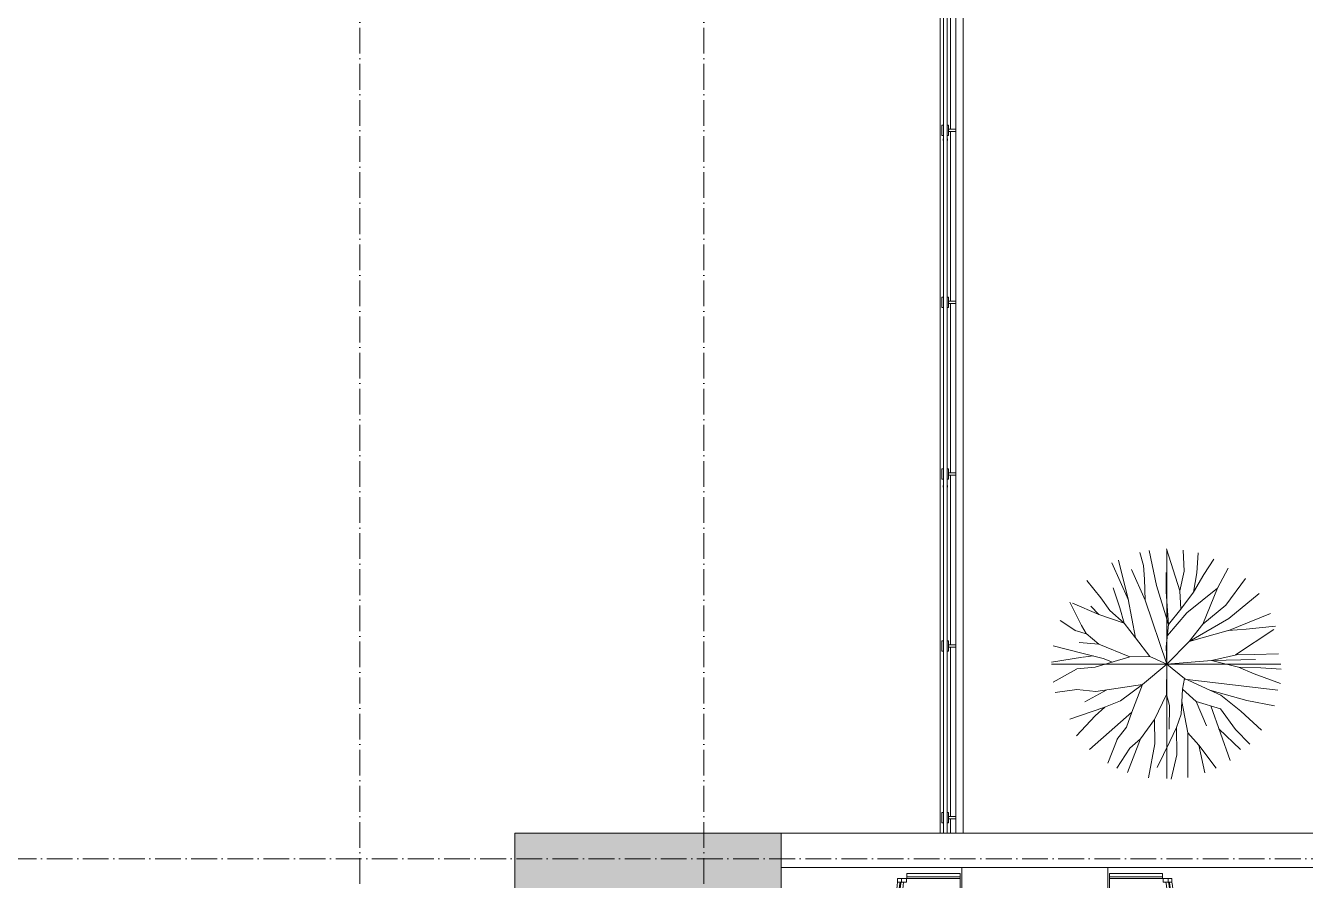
# Model space of a CAD drawing. Header units: millimetres. Extents: x -20215 to 101892, y -17414 to 45470.
# Drawn here: x -2444 to 4999, y 11325 to 16300 of the extents above; entities that cross this region are included whole.
import ezdxf

# ---------------------------------------------------------------- set-up
doc = ezdxf.new("R2010")
doc.units = ezdxf.units.MM
doc.linetypes.add('Grid Line', pattern=[4.2, 3, -0.6, 0, -0.6])
for name, color, linetype, lineweight in [('G-IMPT', 8, 'Continuous', 5), ('L-SITE', 91, 'Continuous', 5), ('NET THAY 1', 41, 'Continuous', 5), ('NET THAY 2', 55, 'Continuous', 5), ('NET-CAT', 3, 'Continuous', 15), ('THIET BI', 44, 'Continuous', 5), ('TRUC', 225, 'Continuous', 5), ('X-COT HAM$0$LC.HA', 8, 'Continuous', 9)]:
    doc.layers.add(name, color=color, linetype=linetype, lineweight=lineweight)

# ---------------------------------------------------------------- blocks, each defined once
blk = doc.blocks.new('ALC1807-ASCENT PLAZA-KET CAU_rvt-1-MẶT BẰNG TẦNG 4')
at = {"layer": 'X-COT HAM$0$LC.HA'}
h = blk.add_hatch(color=256, dxfattribs=at)
h.dxf.hatch_style = 1
h.paths.add_polyline_path([(1951, 11249.9), (1951, 11599.9), (401, 11599.9), (401, 11249.9)])
at = {"ltscale": 1000}
blk.add_lwpolyline([(1951, 11249.9), (1951, 11599.9), (401, 11599.9), (401, 11249.9)], close=True, dxfattribs=at)
blk = doc.blocks.new('Railing - NBS_RailInfillPnl_Post-1648199-MẶT BẰNG TẦNG 4')
at = {"layer": 'NET THAY 2'}
for p, q in [((-13, -5), (-13, 5)), ((13, 5), (13, -5))]:
    blk.add_line(p, q, dxfattribs=at)
blk = doc.blocks.new('Railing - Railing-1506751-MẶT BẰNG TẦNG 4')
at = {"layer": 'NET THAY 1'}
for p, q in [((2875.5, 21689.9), (2885.6, 21689.9)), ((2875.5, 21689.9), (2875.5, 11599.9)), ((2935.5, 21683.3), (2935.5, 20696.7)), ((2935.5, 20683.3), (2935.5, 19696.7)), ((2935.5, 19683.3), (2935.5, 18696.7)), ((2935.5, 18683.3), (2935.5, 17696.7)), ((2935.5, 17683.3), (2935.5, 16696.7)), ((2935.5, 16683.3), (2935.5, 15696.7)), ((2935.5, 15683.3), (2935.5, 14696.7)), ((2935.5, 14683.3), (2935.5, 13696.7)), ((2935.5, 13683.3), (2935.5, 12696.7)), ((2935.5, 12683.3), (2935.5, 11696.7)), ((2935.5, 11683.3), (2935.5, 11599.9))]:
    blk.add_line(p, q, dxfattribs=at)
at = {"extrusion": (0, 0, -1), "zscale": -1}
for p in [(-2905.5, 17653.9), (-2905.5, 15635.9), (-2905.5, 13617.9)]:
    blk.add_blockref('Railing - NBS_RailInfillPnl_Post-1648199-MẶT BẰNG TẦNG 4', p, dxfattribs=at)
blk = doc.blocks.new('Top Rail Type - Top Rail_Internal_-1506752-MẶT BẰNG TẦNG 4')
at = {"layer": 'NET THAY 1'}
for p, q in [((2894.8, 21689.9), (2916.3, 21689.9)), ((2894.8, 11599.9), (2894.8, 21689.9)), ((2916.3, 11599.9), (2916.3, 21689.9))]:
    blk.add_line(p, q, dxfattribs=at)
blk = doc.blocks.new('Top Rail Type - Top Rail_Internal_-V3-MẶT BẰNG TẦNG 4')
at = {"layer": 'NET THAY 1'}
for p, q in [((2916.3, 21689.9), (2894.8, 21689.9)), ((2894.8, 21689.9), (2894.8, 11599.9)), ((2916.3, 21689.9), (2916.3, 11599.9))]:
    blk.add_line(p, q, dxfattribs=at)
blk = doc.blocks.new('Handrail Type - Handrail_Internal_-1506753-MẶT BẰNG TẦNG 4')
at = {"layer": 'NET THAY 1'}
for p, q in [((2965.5, 21689.9), (2965.5, 11599.9)), ((2965.5, 21689.9), (3007.9, 21689.9)), ((3007.9, 11599.9), (3007.9, 21689.9))]:
    blk.add_line(p, q, dxfattribs=at)
blk = doc.blocks.new('Handrail Type - Handrail_Internal_-V4-MẶT BẰNG TẦNG 4')
at = {"layer": 'NET THAY 1'}
for p, q in [((2965.5, 21689.9), (2965.5, 11599.9)), ((3007.9, 21689.9), (3007.9, 11599.9))]:
    blk.add_line(p, q, dxfattribs=at)
blk = doc.blocks.new('ALB-RAILING 32 - ALB-BALUSTER-V5-MẶT BẰNG TẦNG 4')
at = {"layer": 'NET THAY 1'}
for p, q in [((-30, 101.1), (-30, 91.9)), ((-30, 101.1), (30, 101.1)), ((-29, 101.1), (-30, 101.1)), ((30, 101.1), (29, 101.1)), ((30, 91.9), (30, 101.1)), ((-30, 70.4), (-30, 63.2)), ((-30, 63.2), (-26, 63.2)), ((30, 63.2), (-30, 63.2)), ((-7, 63.2), (-7, 21.2)), ((7, 21.2), (7, 63.2)), ((26, 63.2), (30, 63.2)), ((30, 63.2), (30, 70.4))]:
    blk.add_line(p, q, dxfattribs=at)
blk = doc.blocks.new('X-BAN AN 4 GHE - X-BAN AN 4 GHE 2-1366074-MẶT BẰNG TẦNG 4')
at = {"layer": 'THIET BI'}
for p, q in [((187, 372.7), (165.2, 372.7)), ((165.2, 372.7), (165.2, 318.5)), ((165.2, 372.7), (165.2, 10)), ((187, 372.7), (165.2, 372.7)), ((187, 337.9), (187, 372.7)), ((527.9, 372.7), (506.1, 372.7)), ((506.1, 372.7), (506.1, 337.9)), ((527.9, 372.7), (506.1, 372.7)), ((527.9, 318.5), (527.9, 372.7)), ((527.9, 10), (527.9, 372.7)), ((698.6, 372.7), (676.8, 372.7)), ((676.8, 372.7), (676.8, 318.5)), ((676.8, 372.7), (676.8, 10)), ((698.6, 372.7), (676.8, 372.7)), ((698.6, 337.9), (698.6, 372.7)), ((1039.5, 372.7), (1017.7, 372.7)), ((1017.7, 372.7), (1017.7, 337.9)), ((1039.5, 372.7), (1017.7, 372.7)), ((1039.5, 318.5), (1039.5, 372.7)), ((1039.5, 10), (1039.5, 372.7)), ((1195.4, 372.7), (1173.7, 372.7)), ((1173.7, 372.7), (1173.7, 318.5)), ((1173.7, 372.7), (1173.7, 10)), ((1195.4, 372.7), (1173.7, 372.7)), ((1195.4, 337.9), (1195.4, 372.7)), ((1536.3, 372.7), (1514.6, 372.7)), ((1514.6, 372.7), (1514.6, 337.9)), ((1536.3, 372.7), (1514.6, 372.7)), ((1536.3, 318.5), (1536.3, 372.7)), ((1536.3, 10), (1536.3, 372.7)), ((165.2, 318.5), (136.9, 318.5)), ((136.9, 318.5), (136.9, 10)), ((136.9, 318.5), (155.8, 318.5)), ((136.9, 10), (136.9, 318.5)), ((155.8, 318.5), (155.8, 10)), ((165.2, 350.9), (187, 350.9)), ((165.2, 321.9), (187, 321.9)), ((187, 321.9), (187, 337.9)), ((506.1, 350.9), (527.9, 350.9)), ((506.1, 337.9), (506.1, 321.9)), ((506.1, 321.9), (527.9, 321.9)), ((556.2, 318.5), (527.9, 318.5)), ((537.3, 318.5), (537.3, 10)), ((556.2, 318.5), (537.3, 318.5)), ((556.2, 10), (556.2, 318.5)), ((556.2, 10), (556.2, 318.5)), ((648.5, 318.5), (648.5, 10)), ((676.8, 318.5), (648.5, 318.5)), ((648.5, 318.5), (667.4, 318.5)), ((648.5, 10), (648.5, 318.5)), ((667.4, 318.5), (667.4, 10)), ((676.8, 350.9), (698.6, 350.9)), ((676.8, 321.9), (698.6, 321.9)), ((698.6, 321.9), (698.6, 337.9)), ((1017.7, 350.9), (1039.5, 350.9)), ((1017.7, 337.9), (1017.7, 321.9)), ((1017.7, 321.9), (1039.5, 321.9)), ((1067.8, 318.5), (1039.5, 318.5)), ((1048.9, 318.5), (1048.9, 10)), ((1067.8, 318.5), (1048.9, 318.5)), ((1067.8, 10), (1067.8, 318.5)), ((1067.8, 10), (1067.8, 318.5)), ((1145.3, 318.5), (1145.3, 10)), ((1173.7, 318.5), (1145.3, 318.5)), ((1145.3, 318.5), (1164.2, 318.5)), ((1145.3, 10), (1145.3, 318.5)), ((1164.2, 318.5), (1164.2, 10)), ((1173.7, 350.9), (1195.4, 350.9)), ((1173.7, 321.9), (1195.4, 321.9)), ((1195.4, 321.9), (1195.4, 337.9)), ((1514.6, 350.9), (1536.3, 350.9)), ((1514.6, 337.9), (1514.6, 321.9)), ((1514.6, 321.9), (1536.3, 321.9)), ((1564.7, 318.5), (1536.3, 318.5)), ((1545.8, 318.5), (1545.8, 10)), ((1564.7, 318.5), (1545.8, 318.5)), ((1564.7, 10), (1564.7, 318.5)), ((1564.7, 10), (1564.7, 318.5)), ((1600, 0), (0, 0)), ((0, 0), (0, -850)), ((0, -850), (0, 0)), ((0, 0), (1600, 0)), ((136.9, 10), (556.2, 10)), ((155.8, 10), (136.9, 10)), ((165.2, 10), (527.9, 10)), ((537.3, 10), (556.2, 10)), ((648.5, 10), (1067.8, 10)), ((667.4, 10), (648.5, 10)), ((676.8, 10), (1039.5, 10)), ((1048.9, 10), (1067.8, 10)), ((1145.3, 10), (1564.7, 10)), ((1164.2, 10), (1145.3, 10)), ((1173.7, 10), (1536.3, 10)), ((1545.8, 10), (1564.7, 10)), ((0, -850), (1600, -850)), ((1600, -850), (0, -850)), ((556.2, -860), (136.9, -860)), ((136.9, -860), (136.9, -1168.5)), ((155.8, -860), (136.9, -860)), ((136.9, -860), (136.9, -1168.5)), ((155.8, -1168.5), (155.8, -860)), ((165.2, -860), (527.9, -860)), ((165.2, -1222.7), (165.2, -860)), ((527.9, -860), (527.9, -1222.7)), ((537.3, -860), (556.2, -860)), ((537.3, -1168.5), (537.3, -860)), ((556.2, -1168.5), (556.2, -860)), ((556.2, -860), (556.2, -1168.5)), ((1067.8, -860), (648.5, -860)), ((648.5, -860), (648.5, -1168.5)), ((667.4, -860), (648.5, -860)), ((648.5, -860), (648.5, -1168.5)), ((667.4, -1168.5), (667.4, -860)), ((676.8, -860), (1039.5, -860)), ((676.8, -1222.7), (676.8, -860)), ((1039.5, -860), (1039.5, -1222.7)), ((1048.9, -860), (1067.8, -860)), ((1048.9, -1168.5), (1048.9, -860)), ((1067.8, -1168.5), (1067.8, -860)), ((1067.8, -860), (1067.8, -1168.5)), ((1564.7, -860), (1145.3, -860)), ((1145.3, -860), (1145.3, -1168.5)), ((1164.2, -860), (1145.3, -860)), ((1145.3, -860), (1145.3, -1168.5)), ((1164.2, -1168.5), (1164.2, -860)), ((1173.7, -860), (1536.3, -860)), ((1173.7, -1222.7), (1173.7, -860)), ((1536.3, -860), (1536.3, -1222.7)), ((1545.8, -860), (1564.7, -860)), ((1545.8, -1168.5), (1545.8, -860)), ((1564.7, -1168.5), (1564.7, -860)), ((1564.7, -860), (1564.7, -1168.5)), ((136.9, -1168.5), (165.2, -1168.5)), ((136.9, -1168.5), (155.8, -1168.5)), ((165.2, -1168.5), (165.2, -1222.7)), ((165.2, -1171.9), (187, -1171.9)), ((187, -1171.9), (187, -1187.9)), ((187, -1187.9), (187, -1222.7)), ((506.1, -1171.9), (527.9, -1171.9)), ((506.1, -1187.9), (506.1, -1171.9)), ((506.1, -1222.7), (506.1, -1187.9)), ((527.9, -1222.7), (527.9, -1168.5)), ((527.9, -1168.5), (556.2, -1168.5)), ((556.2, -1168.5), (537.3, -1168.5)), ((648.5, -1168.5), (676.8, -1168.5)), ((648.5, -1168.5), (667.4, -1168.5)), ((676.8, -1168.5), (676.8, -1222.7)), ((676.8, -1171.9), (698.6, -1171.9)), ((698.6, -1171.9), (698.6, -1187.9)), ((698.6, -1187.9), (698.6, -1222.7)), ((1017.7, -1171.9), (1039.5, -1171.9)), ((1017.7, -1187.9), (1017.7, -1171.9)), ((1017.7, -1222.7), (1017.7, -1187.9)), ((1039.5, -1222.7), (1039.5, -1168.5)), ((1039.5, -1168.5), (1067.8, -1168.5)), ((1067.8, -1168.5), (1048.9, -1168.5)), ((1145.3, -1168.5), (1173.7, -1168.5)), ((1145.3, -1168.5), (1164.2, -1168.5)), ((1173.7, -1168.5), (1173.7, -1222.7)), ((1173.7, -1171.9), (1195.4, -1171.9)), ((1195.4, -1171.9), (1195.4, -1187.9)), ((1195.4, -1187.9), (1195.4, -1222.7)), ((1514.6, -1171.9), (1536.3, -1171.9)), ((1514.6, -1187.9), (1514.6, -1171.9)), ((1514.6, -1222.7), (1514.6, -1187.9)), ((1536.3, -1222.7), (1536.3, -1168.5)), ((1536.3, -1168.5), (1564.7, -1168.5)), ((1564.7, -1168.5), (1545.8, -1168.5)), ((165.2, -1200.9), (187, -1200.9)), ((165.2, -1222.7), (187, -1222.7)), ((187, -1222.7), (165.2, -1222.7)), ((506.1, -1200.9), (527.9, -1200.9)), ((506.1, -1222.7), (527.9, -1222.7)), ((527.9, -1222.7), (506.1, -1222.7)), ((676.8, -1200.9), (698.6, -1200.9)), ((676.8, -1222.7), (698.6, -1222.7)), ((698.6, -1222.7), (676.8, -1222.7)), ((1017.7, -1200.9), (1039.5, -1200.9)), ((1017.7, -1222.7), (1039.5, -1222.7)), ((1039.5, -1222.7), (1017.7, -1222.7)), ((1173.7, -1200.9), (1195.4, -1200.9)), ((1173.7, -1222.7), (1195.4, -1222.7)), ((1195.4, -1222.7), (1173.7, -1222.7)), ((1514.6, -1200.9), (1536.3, -1200.9)), ((1514.6, -1222.7), (1536.3, -1222.7)), ((1536.3, -1222.7), (1514.6, -1222.7))]:
    blk.add_line(p, q, dxfattribs=at)
for centre, radius, start, end in [((346.5, -628.1), 1013.4, 80.94073, 99.05927), ((346.5, -628.1), 1013.4, 80.94073, 99.05927), ((858.1, -628.1), 1013.4, 80.94073, 99.05927), ((858.1, -628.1), 1013.4, 80.94073, 99.05927), ((1355, -628.1), 1013.4, 80.94073, 99.05927), ((1355, -628.1), 1013.4, 80.94073, 99.05927), ((346.5, -628.1), 998.9, 80.80804, 99.19196), ((346.5, -648.2), 1013.4, 80.94073, 99.05927), ((346.5, -648.2), 998.9, 80.80804, 99.19196), ((858.1, -628.1), 998.9, 80.80804, 99.19196), ((858.1, -648.2), 1013.4, 80.94073, 99.05927), ((858.1, -648.2), 998.9, 80.80804, 99.19196), ((1355, -628.1), 998.9, 80.80804, 99.19196), ((1355, -648.2), 1013.4, 80.94073, 99.05927), ((1355, -648.2), 998.9, 80.80804, 99.19196), ((346.5, -201.8), 998.9, 260.80804, 279.19196), ((858.1, -201.8), 998.9, 260.80804, 279.19196), ((1355, -201.8), 998.9, 260.80804, 279.19196), ((346.5, -201.8), 1013.4, 260.94073, 279.05927), ((346.5, -221.9), 998.9, 260.80804, 279.19196), ((346.5, -221.9), 1013.4, 260.94073, 279.05927), ((346.5, -221.9), 1013.4, 260.94073, 279.05927), ((858.1, -201.8), 1013.4, 260.94073, 279.05927), ((858.1, -221.9), 998.9, 260.80804, 279.19196), ((858.1, -221.9), 1013.4, 260.94073, 279.05927), ((858.1, -221.9), 1013.4, 260.94073, 279.05927), ((1355, -201.8), 1013.4, 260.94073, 279.05927), ((1355, -221.9), 998.9, 260.80804, 279.19196), ((1355, -221.9), 1013.4, 260.94073, 279.05927), ((1355, -221.9), 1013.4, 260.94073, 279.05927)]:
    blk.add_arc(centre, radius, start, end, dxfattribs=at)
blk = doc.blocks.new('CAY XANH 1 - new block_dwg_110_植栽_中_高木 - 落葉1_φ4000_H5500-1445069-IDEA-4th Storey - Detail-1404438-MẶT BẰNG TẦNG 4')
at = {"layer": 'G-IMPT'}
for p, q in [((-667, 1111), (-958, 1760)), ((879, 1317), (625, 696)), ((-1850, 759), (-1578, 578)), ((1796, 880), (1057, 580)), ((-1570, 578), (-1398, 529)), ((1855, 599), (1188, 159)), ((-2000, 33), (-1462, 119)), ((-1453, 121), (-1278, 144)), ((-1975, -315), (-1571, -88)), ((1984, -88), (1545, -58)), ((1923, -449), (303, -262)), ((-1423, -653), (-1041, -445)), ((1097, -1672), (762, -724)), ((-1024, -1718), (-864, -1308)), ((1278, -1483), (902, -1122)), ((855, -1808), (552, -1405))]:
    blk.add_line(p, q, dxfattribs=at)
at = {"layer": 'G-IMPT', "flags": 128}
for points in [[(-5, 2000), (224, 1272), (298, 1613), (285, 1980)], [(-838, 1808), (-670, 1129), (-546, 458), (-743, 713), (-989, 932), (-1147, 1149), (-1389, 1451)], [(-472, 1941), (-408, 1715), (-389, 1474), (-379, 1110)], [(-306, 1976), (-181, 1368), (30, 691), (242, 956)], [(541, 1934), (518, 1586), (459, 1252), (641, 1557), (813, 1820)], [(-615, 1645), (-379, 1110), (0, 0), (-295, 133)], [(1939, 182), (1516, 167), (1206, 162), (773, 64), (0, 0), (-10, 303), (30, 691), (-10, 1257), (-10, 1592)], [(10, 497), (348, 890), (879, 1317), (1065, 1665)], [(1364, 1487), (1021, 1024), (625, 696), (384, 396), (0, 0), (305, -251), (268, -432)], [(-934, 1324), (-819, 978), (-743, 713), (-1182, 862)], [(459, 1252), (242, 956), (224, 1272)], [(1602, 1227), (1074, 790), (384, 396), (1064, 582), (1374, 607), (1887, 662)], [(-1522, 376), (-1182, 348), (-1399, 530), (-1482, 672), (-1685, 1077)], [(-1640, 1059), (-1182, 862), (-1319, 1008)], [(-546, 458), (-295, 133), (-645, 125)], [(-1974, 319), (-1451, 187), (-1104, 101), (-945, 37)], [(-1182, 348), (-645, 125), (-1245, -52), (-1564, -80)], [(-1683, -957), (-1092, -755), (-807, -637), (-423, -352), (0, 0), (-5, -527)], [(1538, 78), (773, 64), (1241, -50)], [(1534, -57), (1241, -50), (1512, -168), (1971, -338)], [(-1938, -494), (-1560, -440), (-1235, -475), (-846, -416), (-423, -352), (-610, -834), (-905, -1095), (-1342, -1483)], [(508, -651), (268, -432), (248, -870), (165, -1101)], [(1865, -721), (1389, -632), (743, -453), (305, -251)], [(-217, -960), (-5, -527), (44, -720), (39, -1126)], [(258, -651), (365, -1191), (365, -1967)], [(1438, -1391), (1191, -1135), (931, -773), (508, -651), (685, -1070)], [(1640, -1145), (1284, -817), (935, -541), (743, -453)], [(-1567, -1243), (-1244, -895), (-1077, -745)], [(-867, -1310), (-703, -1095), (-608, -832)], [(-321, -1974), (-207, -1385), (-217, -960), (-458, -1297)], [(76, -1999), (175, -1573), (165, -1101), (52, -1342), (-170, -1795)], [(-682, -1880), (-458, -1297), (-645, -1459), (-866, -1803)], [(659, -1888), (552, -1405), (365, -1191)]]:
    blk.add_lwpolyline(points, dxfattribs=at)
blk = doc.blocks.new('CAY XANH 1 - new block_dwg-1404437-MẶT BẰNG TẦNG 4')
at = {"xscale": 0.5, "yscale": 0.5, "zscale": 0.5}
blk.add_blockref('CAY XANH 1 - new block_dwg_110_植栽_中_高木 - 落葉1_φ4000_H5500-1445069-IDEA-4th Storey - Detail-1404438-MẶT BẰNG TẦNG 4', (-494874, 495980), dxfattribs=at)
blk = doc.blocks.new('CAY XANH 1 - CAY XANH_dwg-1404436-MẶT BẰNG TẦNG 4')
at = {"layer": 'G-IMPT'}
for p, q in [((28746.5, 0), (28733, 0)), ((28788.3, 0), (28770.7, 0)), ((28931.4, 0), (28921.9, 0)), ((29155.3, 0), (29164.1, 0))]:
    blk.add_line(p, q, dxfattribs=at)
at = {"layer": 'G-IMPT', "flags": 128}
for points in [[(28694.1, 0), (28684.6, 0), (28661.3, 0), (28659.4, 0), (28644, 0), (28634.5, 0), (28611.2, 0), (28603.7, 0), (28594.2, 0), (28603.7, 0), (28609.6, 0), (28592.2, 0), (28570.9, 0), (28578.4, 0), (28603.7, 0), (28662, 0), (28642.6, 0), (28600.1, 0), (28579.1, 0), (28609.9, 0), (28604, 0), (28575.2, 0), (28563.7, 0), (28584.7, 0), (28609.9, 0), (28613.8, 0), (28600.1, 0), (28611.8, 0), (28638.7, 0), (28677.6, 0), (28708.4, 0), (28713.9, 0), (28725.7, 0), (28715.9, 0), (28712.3, 0), (28702.5, 0), (28691, 0), (28706.4, 0), (28731.3, 0), (28735.2, 0), (28750.6, 0), (28756.5, 0), (28781.4, 0), (28806.3, 0), (28821.7, 0), (28833.5, 0), (28837.1, 0), (28862.3, 0), (28883.3, 0), (28898.7, 0), (28916, 0), (28931.4, 0)], [(28647.5, 0), (28660.7, 0), (28678.3, 0), (28673.9, 0), (28669.5, 0), (28647.5, 0)], [(29039.2, 0), (29014.3, 0), (28989.4, 0), (28974, 0), (28975.7, 0), (28958.6, 0), (28943.2, 0), (28925.9, 0), (28918, 0), (28931.4, 0), (28920, 0), (28895.1, 0), (28877.7, 0), (28821.5, 0), (28814, 0), (28794.6, 0), (28769.7, 0), (28707.5, 0), (28715.4, 0), (28722.9, 0), (28717.3, 0), (28707.5, 0), (28702, 0), (28694.1, 0)], [(28752.4, 0), (28737, 0), (28715.7, 0)], [(28715.7, 0), (28725.2, 0), (28721.6, 0), (28735, 0), (28740.6, 0), (28746.5, 0), (28765.8, 0), (28752.4, 0)], [(28733, 0), (28738.9, 0), (28756, 0), (28765.8, 0), (28771.4, 0), (28775.3, 0), (28781.2, 0), (28788.7, 0), (28792.7, 0), (28732.7, 0)], [(28732.7, 0), (28740.3, 0), (28815.9, 0), (28825.4, 0), (28881.6, 0), (28895.1, 0), (28898.7, 0), (28889.2, 0), (28895.1, 0), (28904.6, 0), (28921.9, 0), (28927.8, 0)], [(28763.8, 0), (28748.4, 0), (28746.5, 0)], [(28785.1, 0), (28788.7, 0), (28790.7, 0), (28785.1, 0), (28763.8, 0)], [(28770.7, 0), (28768.5, 0), (28779.5, 0), (28788.3, 0)], [(28817.6, 0), (28796.6, 0), (28785.1, 0)], [(28921.9, 0), (28908.5, 0), (28910.5, 0), (28893.1, 0), (28898.7, 0), (28893.1, 0), (28867.9, 0), (28812, 0)], [(28812, 0), (28823.5, 0), (28817.6, 0)], [(28927.8, 0), (28939.3, 0), (28941.3, 0), (28946.8, 0), (28956.7, 0), (28933.4, 0), (28921.9, 0), (28931.4, 0), (28946.8, 0), (28962.2, 0), (28970.1, 0), (28981.6, 0), (28995, 0)], [(29091.3, 0), (29110.6, 0), (29116.2, 0), (29106.7, 0), (29089.3, 0), (29081.8, 0), (29072, 0), (29058.5, 0), (29037.2, 0), (29033.6, 0), (29018.2, 0), (29008.4, 0), (29002.8, 0), (28997, 0), (28983.5, 0), (28966.2, 0), (28958.6, 0), (28956.7, 0), (28939.3, 0), (28921.9, 0)], [(28921.9, 0), (28931.4, 0), (28933.4, 0), (28943.2, 0), (28956.7, 0), (28954.7, 0), (28958.6, 0), (28975.7, 0), (28981.6, 0), (28987.5, 0), (29004.8, 0), (29037.2, 0), (29047.1, 0), (29053, 0), (29041.2, 0), (29043.1, 0), (29051, 0), (29068.4, 0)], [(28995, 0), (29010.4, 0), (29025.8, 0), (29020.2, 0), (29006.5, 0)], [(29006.5, 0), (29025.8, 0), (29029.7, 0), (29018.2, 0), (29025.8, 0), (29045.1, 0), (29053, 0), (29062.5, 0), (29070, 0), (29083.8, 0), (29108.7, 0), (29114.5, 0)], [(29312.7, 0), (29293.4, 0), (29302.9, 0), (29316.3, 0), (29320.3, 0), (29302.9, 0), (29285.5, 0), (29262.6, 0), (29270.1, 0), (29304.9, 0), (29312.7, 0), (29304.9, 0), (29297.3, 0), (29281.9, 0), (29327.3, 0), (29348.6, 0), (29330.1, 0), (29343.5, 0), (29390.9, 0), (29381.4, 0), (29362, 0), (29366, 0), (29373.5, 0), (29352.5, 0), (29344.7, 0), (29331.2, 0), (29311.9, 0), (29298.5, 0), (29229.9, 0), (29212.5, 0), (29205, 0), (29176.1, 0), (29168.3, 0), (29150.9, 0), (29145.3, 0), (29160.7, 0), (29174.2, 0), (29170.2, 0), (29152.9, 0), (29145.3, 0), (29102.8, 0), (29106.7, 0), (29070, 0), (29043.1, 0), (29037.2, 0)], [(29037.2, 0), (29058.5, 0), (29072, 0), (29087.4, 0), (29099.2, 0), (29089.3, 0), (29075.9, 0), (29068.4, 0), (29104.7, 0), (29116.2, 0)], [(29116.2, 0), (29091.3, 0), (29083.8, 0), (29070, 0), (29049, 0), (29039.2, 0)], [(29068.4, 0), (29056.6, 0), (29060.5, 0), (29112.3, 0), (29147, 0), (29158.4, 0), (29135.5, 0), (29131.6, 0), (29147, 0), (29162.4, 0), (29169.9, 0), (29187.3, 0), (29195.1, 0), (29222, 0), (29233.5, 0), (29256.7, 0), (29210.9, 0), (29220.4, 0), (29208.6, 0), (29224, 0), (29237.7, 0), (29247.2, 0), (29260.6, 0), (29268.5, 0), (29283.9, 0), (29299.3, 0), (29312.7, 0)], [(29114.5, 0), (29100.8, 0), (29091.3, 0)], [(29160.7, 0), (29147, 0), (29133.5, 0), (29139.4, 0), (29162.4, 0), (29170.2, 0), (29154.8, 0)], [(29164.1, 0), (29172.9, 0), (29179.5, 0), (29192.7, 0), (29186.1, 0), (29150.9, 0), (29144.3, 0), (29137.8, 0), (29144.3, 0), (29155.3, 0)], [(29154.8, 0), (29162.4, 0), (29181.7, 0), (29191.5, 0), (29185.6, 0), (29212.5, 0), (29224, 0), (29205, 0), (29199.1, 0), (29177.8, 0), (29179.7, 0)], [(29179.7, 0), (29174.2, 0), (29160.7, 0)], [(29221.3, 0), (29199.3, 0), (29186.1, 0), (29199.3, 0)], [(29199.3, 0), (29210.3, 0), (29230.1, 0), (29241.1, 0), (29283.4, 0), (29301, 0), (29296.6, 0), (29238.9, 0), (29241.1, 0), (29225.7, 0), (29221.3, 0)]]:
    blk.add_lwpolyline(points, dxfattribs=at)
for points in [[(28645.7, 0), (28641.3, 0), (28706.9, 0), (28676.5, 0), (28672.1, 0), (28685.3, 0), (28676.5, 0)], [(28690.8, 0), (28669.5, 0), (28662, 0), (28675.4, 0), (28681, 0), (28698.3, 0), (28700.3, 0)], [(28737.7, 0), (28750.9, 0), (28759.7, 0), (28755.3, 0), (28737.7, 0), (28711.3, 0), (28700.3, 0), (28698.1, 0), (28715.7, 0), (28717.9, 0), (28722.3, 0), (28739.9, 0)], [(28785.9, 0), (28783.7, 0), (28768.3, 0), (28757.3, 0), (28752.9, 0), (28748.5, 0), (28768.3, 0), (28777.1, 0)], [(28904.6, 0), (28915.6, 0), (28871.6, 0), (28805.9, 0), (28810.3, 0), (28803.7, 0), (28873.8, 0), (28882.6, 0)], [(28871.6, 0), (28858.4, 0), (28851.8, 0), (28862.8, 0)], [(28898, 0), (28909, 0), (28928.8, 0), (28931, 0), (28935.4, 0), (28942, 0), (28931, 0), (28909, 0), (28880.4, 0)], [(28926.6, 0), (28942, 0), (28957.4, 0), (28950.8, 0), (28975, 0), (28957.4, 0), (28948.6, 0), (28915.6, 0)], [(28970.6, 0), (28975, 0), (28957.4, 0), (28942, 0), (28955.2, 0), (28950.8, 0)], [(29036.6, 0), (29043.2, 0), (29045.4, 0), (29025.6, 0), (29023.4, 0)], [(29118, 0), (29115.8, 0), (29135.6, 0), (29140, 0), (29129, 0)], [(29157.5, 0), (29161.9, 0), (29190.5, 0), (29194.9, 0), (29192.7, 0), (29205.9, 0), (29225.7, 0), (29219.1, 0), (29205.9, 0), (29203.7, 0), (29192.7, 0), (29164.1, 0)], [(29287, 0), (29239.4, 0), (29231.8, 0), (29294.6, 0), (29300.5, 0), (29319.8, 0), (29304.4, 0)]]:
    blk.add_lwpolyline(points, close=True, dxfattribs=at)
blk = doc.blocks.new('CAY XANH 1 - CAY XANH_dwg-1404435-MẶT BẰNG TẦNG 4')
at = {"layer": 'G-IMPT'}
for p, q in [((0, -28746.5), (0, -28733)), ((0, -28788.3), (0, -28770.7)), ((0, -28931.4), (0, -28921.9)), ((0, -29155.3), (0, -29164.1))]:
    blk.add_line(p, q, dxfattribs=at)
at = {"layer": 'G-IMPT', "flags": 128}
for points in [[(0, -28694.1), (0, -28684.6), (0, -28661.3), (0, -28659.4), (0, -28644), (0, -28634.5), (0, -28611.2), (0, -28603.7), (0, -28594.2), (0, -28603.7), (0, -28609.6), (0, -28592.2), (0, -28570.9), (0, -28578.4), (0, -28603.7), (0, -28662), (0, -28642.6), (0, -28600.1), (0, -28579.1), (0, -28609.9), (0, -28604), (0, -28575.2), (0, -28563.7), (0, -28584.7), (0, -28609.9), (0, -28613.8), (0, -28600.1), (0, -28611.8), (0, -28638.7), (0, -28677.6), (0, -28708.4), (0, -28713.9), (0, -28725.7), (0, -28715.9), (0, -28712.3), (0, -28702.5), (0, -28691), (0, -28706.4), (0, -28731.3), (0, -28735.2), (0, -28750.6), (0, -28756.5), (0, -28781.4), (0, -28806.3), (0, -28821.7), (0, -28833.5), (0, -28837.1), (0, -28862.3), (0, -28883.3), (0, -28898.7), (0, -28916), (0, -28931.4)], [(0, -28647.5), (0, -28660.7), (0, -28678.3), (0, -28673.9), (0, -28669.5), (0, -28647.5)], [(0, -29039.2), (0, -29014.3), (0, -28989.4), (0, -28974), (0, -28975.7), (0, -28958.6), (0, -28943.2), (0, -28925.9), (0, -28918), (0, -28931.4), (0, -28920), (0, -28895.1), (0, -28877.7), (0, -28821.5), (0, -28814), (0, -28794.6), (0, -28769.7), (0, -28707.5), (0, -28715.4), (0, -28722.9), (0, -28717.3), (0, -28707.5), (0, -28702), (0, -28694.1)], [(0, -28752.4), (0, -28737), (0, -28715.7)], [(0, -28715.7), (0, -28725.2), (0, -28721.6), (0, -28735), (0, -28740.6), (0, -28746.5), (0, -28765.8), (0, -28752.4)], [(0, -28733), (0, -28738.9), (0, -28756), (0, -28765.8), (0, -28771.4), (0, -28775.3), (0, -28781.2), (0, -28788.7), (0, -28792.7), (0, -28732.7)], [(0, -28732.7), (0, -28740.3), (0, -28815.9), (0, -28825.4), (0, -28881.6), (0, -28895.1), (0, -28898.7), (0, -28889.2), (0, -28895.1), (0, -28904.6), (0, -28921.9), (0, -28927.8)], [(0, -28763.8), (0, -28748.4), (0, -28746.5)], [(0, -28785.1), (0, -28788.7), (0, -28790.7), (0, -28785.1), (0, -28763.8)], [(0, -28770.7), (0, -28768.5), (0, -28779.5), (0, -28788.3)], [(0, -28817.6), (0, -28796.6), (0, -28785.1)], [(0, -28921.9), (0, -28908.5), (0, -28910.5), (0, -28893.1), (0, -28898.7), (0, -28893.1), (0, -28867.9), (0, -28812)], [(0, -28812), (0, -28823.5), (0, -28817.6)], [(0, -28927.8), (0, -28939.3), (0, -28941.3), (0, -28946.8), (0, -28956.7), (0, -28933.4), (0, -28921.9), (0, -28931.4), (0, -28946.8), (0, -28962.2), (0, -28970.1), (0, -28981.6), (0, -28995)], [(0, -29091.3), (0, -29110.6), (0, -29116.2), (0, -29106.7), (0, -29089.3), (0, -29081.8), (0, -29072), (0, -29058.5), (0, -29037.2), (0, -29033.6), (0, -29018.2), (0, -29008.4), (0, -29002.8), (0, -28997), (0, -28983.5), (0, -28966.2), (0, -28958.6), (0, -28956.7), (0, -28939.3), (0, -28921.9)], [(0, -28921.9), (0, -28931.4), (0, -28933.4), (0, -28943.2), (0, -28956.7), (0, -28954.7), (0, -28958.6), (0, -28975.7), (0, -28981.6), (0, -28987.5), (0, -29004.8), (0, -29037.2), (0, -29047.1), (0, -29053), (0, -29041.2), (0, -29043.1), (0, -29051), (0, -29068.4)], [(0, -28995), (0, -29010.4), (0, -29025.8), (0, -29020.2), (0, -29006.5)], [(0, -29006.5), (0, -29025.8), (0, -29029.7), (0, -29018.2), (0, -29025.8), (0, -29045.1), (0, -29053), (0, -29062.5), (0, -29070), (0, -29083.8), (0, -29108.7), (0, -29114.5)], [(0, -29312.7), (0, -29293.4), (0, -29302.9), (0, -29316.3), (0, -29320.3), (0, -29302.9), (0, -29285.5), (0, -29262.6), (0, -29270.1), (0, -29304.9), (0, -29312.7), (0, -29304.9), (0, -29297.3), (0, -29281.9), (0, -29327.3), (0, -29348.6), (0, -29330.1), (0, -29343.5), (0, -29390.9), (0, -29381.4), (0, -29362), (0, -29366), (0, -29373.5), (0, -29352.5), (0, -29344.7), (0, -29331.2), (0, -29311.9), (0, -29298.5), (0, -29229.9), (0, -29212.5), (0, -29205), (0, -29176.1), (0, -29168.3), (0, -29150.9), (0, -29145.3), (0, -29160.7), (0, -29174.2), (0, -29170.2), (0, -29152.9), (0, -29145.3), (0, -29102.8), (0, -29106.7), (0, -29070), (0, -29043.1), (0, -29037.2)], [(0, -29037.2), (0, -29058.5), (0, -29072), (0, -29087.4), (0, -29099.2), (0, -29089.3), (0, -29075.9), (0, -29068.4), (0, -29104.7), (0, -29116.2)], [(0, -29116.2), (0, -29091.3), (0, -29083.8), (0, -29070), (0, -29049), (0, -29039.2)], [(0, -29068.4), (0, -29056.6), (0, -29060.5), (0, -29112.3), (0, -29147), (0, -29158.4), (0, -29135.5), (0, -29131.6), (0, -29147), (0, -29162.4), (0, -29169.9), (0, -29187.3), (0, -29195.1), (0, -29222), (0, -29233.5), (0, -29256.7), (0, -29210.9), (0, -29220.4), (0, -29208.6), (0, -29224), (0, -29237.7), (0, -29247.2), (0, -29260.6), (0, -29268.5), (0, -29283.9), (0, -29299.3), (0, -29312.7)], [(0, -29114.5), (0, -29100.8), (0, -29091.3)], [(0, -29160.7), (0, -29147), (0, -29133.5), (0, -29139.4), (0, -29162.4), (0, -29170.2), (0, -29154.8)], [(0, -29164.1), (0, -29172.9), (0, -29179.5), (0, -29192.7), (0, -29186.1), (0, -29150.9), (0, -29144.3), (0, -29137.8), (0, -29144.3), (0, -29155.3)], [(0, -29154.8), (0, -29162.4), (0, -29181.7), (0, -29191.5), (0, -29185.6), (0, -29212.5), (0, -29224), (0, -29205), (0, -29199.1), (0, -29177.8), (0, -29179.7)], [(0, -29179.7), (0, -29174.2), (0, -29160.7)], [(0, -29221.3), (0, -29199.3), (0, -29186.1), (0, -29199.3)], [(0, -29199.3), (0, -29210.3), (0, -29230.1), (0, -29241.1), (0, -29283.4), (0, -29301), (0, -29296.6), (0, -29238.9), (0, -29241.1), (0, -29225.7), (0, -29221.3)]]:
    blk.add_lwpolyline(points, dxfattribs=at)
for points in [[(0, -28645.7), (0, -28641.3), (0, -28706.9), (0, -28676.5), (0, -28672.1), (0, -28685.3), (0, -28676.5)], [(0, -28690.8), (0, -28669.5), (0, -28662), (0, -28675.4), (0, -28681), (0, -28698.3), (0, -28700.3)], [(0, -28737.7), (0, -28750.9), (0, -28759.7), (0, -28755.3), (0, -28737.7), (0, -28711.3), (0, -28700.3), (0, -28698.1), (0, -28715.7), (0, -28717.9), (0, -28722.3), (0, -28739.9)], [(0, -28785.9), (0, -28783.7), (0, -28768.3), (0, -28757.3), (0, -28752.9), (0, -28748.5), (0, -28768.3), (0, -28777.1)], [(0, -28904.6), (0, -28915.6), (0, -28871.6), (0, -28805.9), (0, -28810.3), (0, -28803.7), (0, -28873.8), (0, -28882.6)], [(0, -28871.6), (0, -28858.4), (0, -28851.8), (0, -28862.8)], [(0, -28898), (0, -28909), (0, -28928.8), (0, -28931), (0, -28935.4), (0, -28942), (0, -28931), (0, -28909), (0, -28880.4)], [(0, -28926.6), (0, -28942), (0, -28957.4), (0, -28950.8), (0, -28975), (0, -28957.4), (0, -28948.6), (0, -28915.6)], [(0, -28970.6), (0, -28975), (0, -28957.4), (0, -28942), (0, -28955.2), (0, -28950.8)], [(0, -29036.6), (0, -29043.2), (0, -29045.4), (0, -29025.6), (0, -29023.4)], [(0, -29118), (0, -29115.8), (0, -29135.6), (0, -29140), (0, -29129)], [(0, -29157.5), (0, -29161.9), (0, -29190.5), (0, -29194.9), (0, -29192.7), (0, -29205.9), (0, -29225.7), (0, -29219.1), (0, -29205.9), (0, -29203.7), (0, -29192.7), (0, -29164.1)], [(0, -29287), (0, -29239.4), (0, -29231.8), (0, -29294.6), (0, -29300.5), (0, -29319.8), (0, -29304.4)]]:
    blk.add_lwpolyline(points, close=True, dxfattribs=at)
blk = doc.blocks.new('CAY XANH 1 - CAY XANH 1-1405520-MẶT BẰNG TẦNG 4')
for name, p, xscale, yscale, zscale in [('CAY XANH 1 - new block_dwg-1404437-MẶT BẰNG TẦNG 4', (331762.8, -332503.6), 0.6703958691910499, 0.6703958691910499, 0.6703958691910499), ('CAY XANH 1 - CAY XANH_dwg-1404435-MẶT BẰNG TẦNG 4', (0, 46610), 1.608504446305672, 1.608504446305672, 1.608504446305672), ('CAY XANH 1 - CAY XANH_dwg-1404436-MẶT BẰNG TẦNG 4', (-46720.7, 0), 1.612196637345681, 1.612196637345681, 1.612196637345681)]:
    blk.add_blockref(name, p, dxfattribs=dict(xscale=xscale, yscale=yscale, zscale=zscale))

msp = doc.modelspace()

# ---------------------------------------------------------------- linework, layer by layer
at = {"layer": 'NET-CAT'}
for p, q in [((9050.5, 11599.9), (1950.5, 11599.9)), ((1950.5, 11599.9), (1950.5, 11399.9)), ((1950.5, 11399.9), (9050.5, 11399.9))]:
    msp.add_line(p, q, dxfattribs=at)
at = {"layer": 'TRUC', "linetype": 'Grid Line', "ltscale": 50}
for p, q in [((-499.5, 43599.9), (-499.5, -4500.1)), ((1500.5, 43599.9), (1500.5, -7167.6)), ((43000.5, 11449.9), (-12092.4, 11449.9))]:
    msp.add_line(p, q, dxfattribs=at)

# ---------------------------------------------------------------- block references
at = {"layer": 'L-SITE'}
msp.add_blockref('CAY XANH 1 - CAY XANH 1-1405520-MẶT BẰNG TẦNG 4', (4192.4, 12584.2), dxfattribs=at)
at = {"layer": 'NET THAY 1'}
for name in ['Railing - Railing-1506751-MẶT BẰNG TẦNG 4', 'Top Rail Type - Top Rail_Internal_-1506752-MẶT BẰNG TẦNG 4', 'Top Rail Type - Top Rail_Internal_-V3-MẶT BẰNG TẦNG 4', 'Handrail Type - Handrail_Internal_-1506753-MẶT BẰNG TẦNG 4', 'Handrail Type - Handrail_Internal_-V4-MẶT BẰNG TẦNG 4']:
    msp.add_blockref(name, (0, 0), dxfattribs=at)
at = {"layer": 'NET THAY 1', "rotation": 90}
for p in [(2986.7, 15689.9), (2986.7, 14689.9), (2986.7, 13689.9), (2986.7, 12689.9), (2986.7, 11689.9)]:
    msp.add_blockref('ALB-RAILING 32 - ALB-BALUSTER-V5-MẶT BẰNG TẦNG 4', p, dxfattribs=at)
at = {"layer": 'NET-CAT', "lineweight": 5}
msp.add_blockref('ALC1807-ASCENT PLAZA-KET CAU_rvt-1-MẶT BẰNG TẦNG 4', (0, 0), dxfattribs=at)
at = {"layer": 'THIET BI', "rotation": 89.9999999999999}
msp.add_blockref('X-BAN AN 4 GHE - X-BAN AN 4 GHE 2-1366074-MẶT BẰNG TẦNG 4', (3000.5, 9799.9), dxfattribs=at)

doc.saveas('drawing.dxf')
